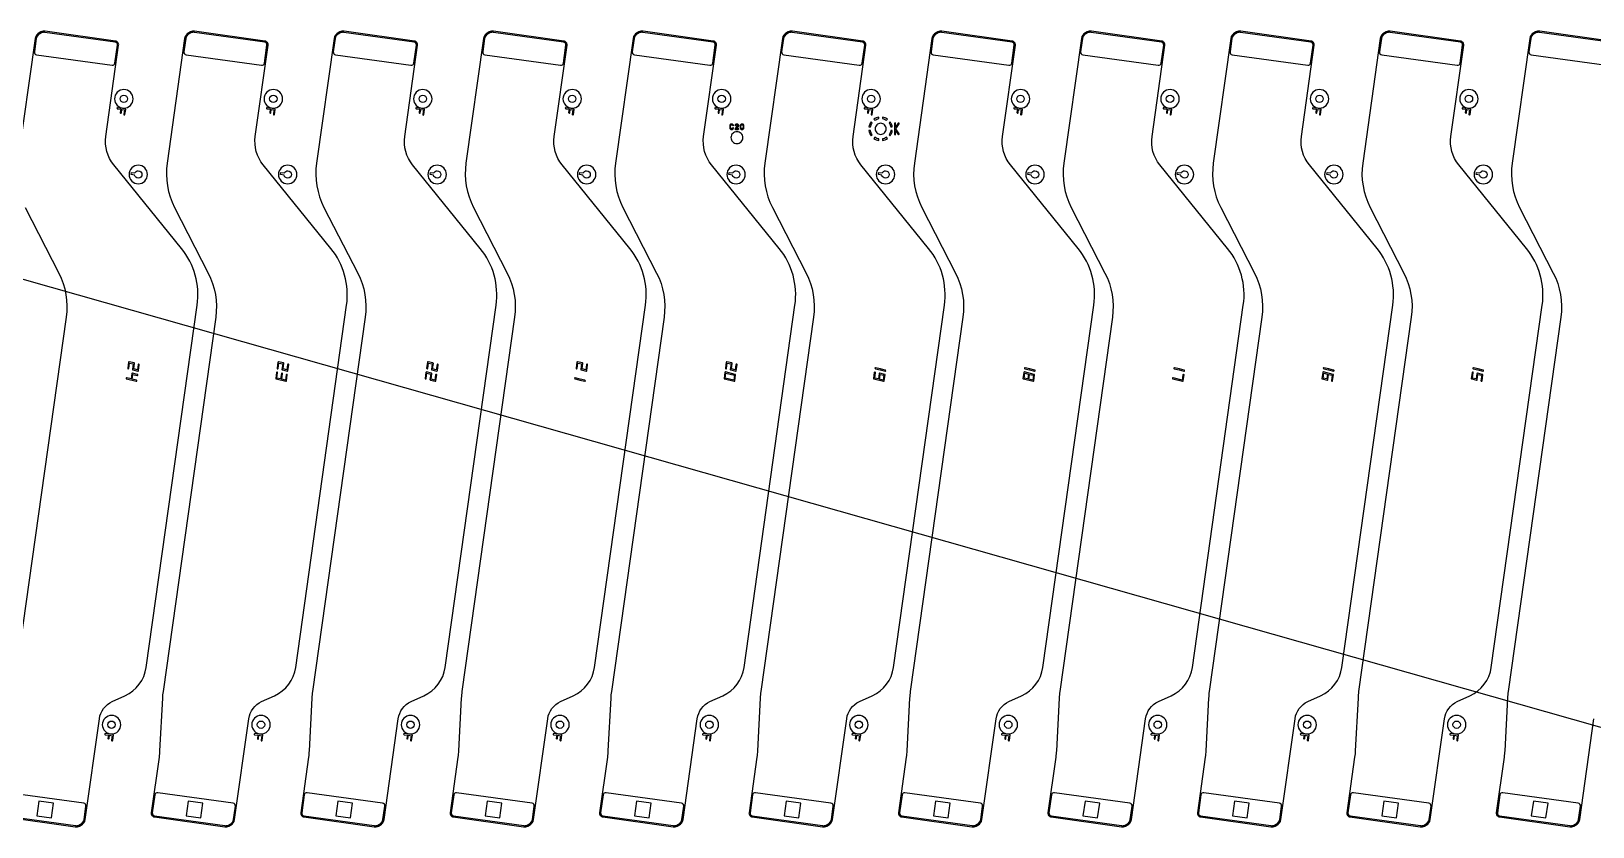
# Model space of a CAD drawing. Header units: millimetres. Extents: x 236 to 1271, y 167 to 899.
# Drawn here: x 859.7 to 1070.7, y 469.5 to 577.1 of the extents above; entities that cross this region are included whole.
import ezdxf

# ---------------------------------------------------------------- set-up
doc = ezdxf.new("R2010")
doc.units = ezdxf.units.MM
doc.header["$LTSCALE"] = 23.1
doc.layers.get('0').update_dxf_attribs({"linetype": 'CONTINUOUS'})
for name, color, linetype in [('bacode-b_layer2', 4, 'CONTINUOUS'), ('susa-b_layer1', 2, 'CONTINUOUS'), ('備註', 1, 'CONTINUOUS')]:
    doc.layers.add(name, color=color, linetype=linetype)

msp = doc.modelspace()

# ---------------------------------------------------------------- linework, layer by layer
for p, q in [((973.34415, 564.71813), (973.20071, 564.86157)), ((974.24496, 565.29837), (974.24496, 565.50122)), ((973.20071, 562.98017), (973.34415, 563.12361))]:
    msp.add_line(p, q)
for points in [[(856.13211, 470.85439), (865.63585, 469.51872, 0.147966), (866.20817, 469.60759), (866.42875, 469.71355, 0.250642), (866.98506, 470.47538), (868.90347, 484.12556, -0.256384), (870.63112, 486.43837), (872.35292, 487.22232, 0.256388), (875.23247, 491.07691), (882.11702, 540.06301, 0.207998), (879.98572, 547.74784), (870.83848, 559.0441, -0.207969), (869.7732, 562.88591), (871.50556, 575.2123, 0.41437), (871.08016, 575.77713), (861.57617, 577.11282, 0.147928), (861.00398, 577.02402), (860.78346, 576.9177, 0.250656), (860.22721, 576.15613), (857.85155, 559.25243, 0.154616)], [(1073.08016, 575.77713), (1063.57617, 577.11282, 0.147928), (1063.00398, 577.02402), (1062.78346, 576.9177, 0.250656), (1062.22721, 576.15613), (1059.85155, 559.25243, 0.154616), (1060.85664, 553.29641), (1065.4157, 544.40906, -0.154617), (1066.42079, 538.45304), (1059.30135, 487.79554, 0.021814), (1059.21781, 486.92761), (1058.84306, 479.77852, -0.02121), (1058.76289, 478.93437), (1057.70667, 471.41896, 0.414221), (1058.13211, 470.85439), (1067.63585, 469.51872, 0.147966), (1068.20817, 469.60759), (1068.42875, 469.71355, 0.250642), (1068.98506, 470.47538), (1070.90347, 484.12556, -0.256384)], [(955.30767, 564.29638), (955.30767, 564.39572, 0.200121), (955.29287, 564.43123), (955.19384, 564.53026, 0.200121), (955.15833, 564.54506), (954.95966, 564.54506, 0.200121), (954.92415, 564.53026), (954.82497, 564.43107, 1), (954.89568, 564.36036), (954.98037, 564.44506), (955.13762, 564.44506), (955.20767, 564.37501), (955.20767, 564.31709), (955.13762, 564.24704), (955.059, 564.24704, 0.251052), (955.01737, 564.22474), (954.81874, 563.9268, 0.599342), (954.86032, 563.84903), (955.25767, 563.84903, 1), (955.25767, 563.94903), (954.95375, 563.94903)], [(954.95375, 563.94903), (955.08576, 564.14704), (955.15833, 564.14704, 0.200121), (955.19384, 564.16184), (955.29287, 564.26087, 0.200121), (955.30767, 564.29638)], [(972.91461, 564.17087), (973.11746, 564.17087, -0.106992), (973.34415, 564.71813)], [(973.34415, 563.12361, -0.106993), (973.11746, 563.67087), (972.91461, 563.67087)], [(973.55426, 565.21512), (973.6977, 565.07169, -0.106991), (974.24496, 565.29837)], [(974.74496, 565.50122), (974.74496, 565.29837, -0.106992), (975.29222, 565.07169), (975.43566, 565.21512)], [(975.78921, 564.86157), (975.64578, 564.71813, -0.106991), (975.87246, 564.17087), (976.07531, 564.17087)], [(976.07531, 563.67087), (975.87246, 563.67087, -0.106992), (975.64578, 563.12361), (975.78921, 562.98017)], [(976.51229, 564.15644), (976.51229, 564.63579, 1), (976.36229, 564.63579), (976.36229, 563.19539, 1), (976.51229, 563.19539), (976.51229, 563.67474)], [(976.99572, 563.23797), (976.5284, 563.91559), (976.99572, 564.59321, 1), (976.87224, 564.67837), (976.51229, 564.15644)], [(976.51229, 563.67474), (976.87224, 563.15281, 1), (976.99572, 563.23797)], [(974.24496, 562.34052), (974.24496, 562.54337, -0.106992), (973.6977, 562.77006), (973.55427, 562.62662)], [(975.43566, 562.62662), (975.29222, 562.77006, -0.106991), (974.74496, 562.54337), (974.74496, 562.34052)], [(858.85664, 553.29641), (863.4157, 544.40906, -0.154617), (864.42079, 538.45304), (857.30135, 487.79554, 0.021814)]]:
    msp.add_lwpolyline(points, format="xyb")
for points in [[(902.31702, 540.06301, 0.207998), (900.18572, 547.74784), (891.03848, 559.0441, -0.207969), (889.9732, 562.88591), (891.70556, 575.2123, 0.41437), (891.28016, 575.77713), (881.77617, 577.11282, 0.147928), (881.20398, 577.02402), (880.98346, 576.9177, 0.250656), (880.42721, 576.15613), (878.05155, 559.25243, 0.154616), (879.05664, 553.29641), (883.6157, 544.40906, -0.154617), (884.62079, 538.45304), (877.50135, 487.79554, 0.021814), (877.41781, 486.92761), (877.04306, 479.77852, -0.02121), (876.96289, 478.93437), (875.90667, 471.41896, 0.414221), (876.33211, 470.85439), (885.83585, 469.51872, 0.147966), (886.40817, 469.60759), (886.62875, 469.71355, 0.250642), (887.18506, 470.47538), (889.10347, 484.12556, -0.256384), (890.83112, 486.43837), (892.55292, 487.22232, 0.256388), (895.43247, 491.07691)], [(922.51702, 540.06301, 0.207998), (920.38572, 547.74784), (911.23848, 559.0441, -0.207969), (910.1732, 562.88591), (911.90556, 575.2123, 0.41437), (911.48016, 575.77713), (901.97617, 577.11282, 0.147928), (901.40398, 577.02402), (901.18346, 576.9177, 0.250656), (900.62721, 576.15613), (898.25155, 559.25243, 0.154616), (899.25664, 553.29641), (903.8157, 544.40906, -0.154617), (904.82079, 538.45304), (897.70135, 487.79554, 0.021814), (897.61781, 486.92761), (897.24306, 479.77852, -0.02121), (897.16289, 478.93437), (896.10667, 471.41896, 0.414221), (896.53211, 470.85439), (906.03585, 469.51872, 0.147966), (906.60817, 469.60759), (906.82875, 469.71355, 0.250642), (907.38506, 470.47538), (909.30347, 484.12556, -0.256384), (911.03112, 486.43837), (912.75292, 487.22232, 0.256388), (915.63247, 491.07691)], [(942.71702, 540.06301, 0.207998), (940.58572, 547.74784), (931.43848, 559.0441, -0.207969), (930.3732, 562.88591), (932.10556, 575.2123, 0.41437), (931.68016, 575.77713), (922.17617, 577.11282, 0.147928), (921.60398, 577.02402), (921.38346, 576.9177, 0.250656), (920.82721, 576.15613), (918.45155, 559.25243, 0.154616), (919.45664, 553.29641), (924.0157, 544.40906, -0.154617), (925.02079, 538.45304), (917.90135, 487.79554, 0.021814), (917.81781, 486.92761), (917.44306, 479.77852, -0.02121), (917.36289, 478.93437), (916.30667, 471.41896, 0.414221), (916.73211, 470.85439), (926.23585, 469.51872, 0.147966), (926.80817, 469.60759), (927.02875, 469.71355, 0.250642), (927.58506, 470.47538), (929.50347, 484.12556, -0.256384), (931.23112, 486.43837), (932.95292, 487.22232, 0.256388), (935.83247, 491.07691)], [(962.91702, 540.06301, 0.207998), (960.78572, 547.74784), (951.63848, 559.0441, -0.207969), (950.5732, 562.88591), (952.30556, 575.2123, 0.41437), (951.88016, 575.77713), (942.37617, 577.11282, 0.147928), (941.80398, 577.02402), (941.58346, 576.9177, 0.250656), (941.02721, 576.15613), (938.65155, 559.25243, 0.154616), (939.65664, 553.29641), (944.2157, 544.40906, -0.154617), (945.22079, 538.45304), (938.10135, 487.79554, 0.021814), (938.01781, 486.92761), (937.64306, 479.77852, -0.02121), (937.56289, 478.93437), (936.50667, 471.41896, 0.414221), (936.93211, 470.85439), (946.43585, 469.51872, 0.147966), (947.00817, 469.60759), (947.22875, 469.71355, 0.250642), (947.78506, 470.47538), (949.70347, 484.12556, -0.256384), (951.43112, 486.43837), (953.15292, 487.22232, 0.256388), (956.03247, 491.07691)], [(983.11702, 540.06301, 0.207998), (980.98572, 547.74784), (971.83848, 559.0441, -0.207969), (970.7732, 562.88591), (972.50556, 575.2123, 0.41437), (972.08016, 575.77713), (962.57617, 577.11282, 0.147928), (962.00398, 577.02402), (961.78346, 576.9177, 0.250656), (961.22721, 576.15613), (958.85155, 559.25243, 0.154616), (959.85664, 553.29641), (964.4157, 544.40906, -0.154617), (965.42079, 538.45304), (958.30135, 487.79554, 0.021814), (958.21781, 486.92761), (957.84306, 479.77852, -0.02121), (957.76289, 478.93437), (956.70667, 471.41896, 0.414221), (957.13211, 470.85439), (966.63585, 469.51872, 0.147966), (967.20817, 469.60759), (967.42875, 469.71355, 0.250642), (967.98506, 470.47538), (969.90347, 484.12556, -0.256384), (971.63112, 486.43837), (973.35292, 487.22232, 0.256388), (976.23247, 491.07691)], [(1003.31702, 540.06301, 0.207998), (1001.18572, 547.74784), (992.03848, 559.0441, -0.207969), (990.9732, 562.88591), (992.70556, 575.2123, 0.41437), (992.28016, 575.77713), (982.77617, 577.11282, 0.147928), (982.20398, 577.02402), (981.98346, 576.9177, 0.250656), (981.42721, 576.15613), (979.05155, 559.25243, 0.154616), (980.05664, 553.29641), (984.6157, 544.40906, -0.154617), (985.62079, 538.45304), (978.50135, 487.79554, 0.021814), (978.41781, 486.92761), (978.04306, 479.77852, -0.02121), (977.96289, 478.93437), (976.90667, 471.41896, 0.414221), (977.33211, 470.85439), (986.83585, 469.51872, 0.147966), (987.40817, 469.60759), (987.62875, 469.71355, 0.250642), (988.18506, 470.47538), (990.10347, 484.12556, -0.256384), (991.83112, 486.43837), (993.55292, 487.22232, 0.256388), (996.43247, 491.07691)], [(1023.51702, 540.06301, 0.207998), (1021.38572, 547.74784), (1012.23848, 559.0441, -0.207969), (1011.1732, 562.88591), (1012.90556, 575.2123, 0.41437), (1012.48016, 575.77713), (1002.97617, 577.11282, 0.147928), (1002.40398, 577.02402), (1002.18346, 576.9177, 0.250656), (1001.62721, 576.15613), (999.25155, 559.25243, 0.154616), (1000.25664, 553.29641), (1004.8157, 544.40906, -0.154617), (1005.82079, 538.45304), (998.70135, 487.79554, 0.021814), (998.61781, 486.92761), (998.24306, 479.77852, -0.02121), (998.16289, 478.93437), (997.10667, 471.41896, 0.414221), (997.53211, 470.85439), (1007.03585, 469.51872, 0.147966), (1007.60817, 469.60759), (1007.82875, 469.71355, 0.250642), (1008.38506, 470.47538), (1010.30347, 484.12556, -0.256384), (1012.03112, 486.43837), (1013.75292, 487.22232, 0.256388), (1016.63247, 491.07691)], [(1043.71702, 540.06301, 0.207998), (1041.58572, 547.74784), (1032.43848, 559.0441, -0.207969), (1031.3732, 562.88591), (1033.10556, 575.2123, 0.41437), (1032.68016, 575.77713), (1023.17617, 577.11282, 0.147928), (1022.60398, 577.02402), (1022.38346, 576.9177, 0.250656), (1021.82721, 576.15613), (1019.45155, 559.25243, 0.154616), (1020.45664, 553.29641), (1025.0157, 544.40906, -0.154617), (1026.02079, 538.45304), (1018.90135, 487.79554, 0.021814), (1018.81781, 486.92761), (1018.44306, 479.77852, -0.02121), (1018.36289, 478.93437), (1017.30667, 471.41896, 0.414221), (1017.73211, 470.85439), (1027.23585, 469.51872, 0.147966), (1027.80817, 469.60759), (1028.02875, 469.71355, 0.250642), (1028.58506, 470.47538), (1030.50347, 484.12556, -0.256384), (1032.23112, 486.43837), (1033.95292, 487.22232, 0.256388), (1036.83247, 491.07691)], [(1063.91702, 540.06301, 0.207998), (1061.78572, 547.74784), (1052.63848, 559.0441, -0.207969), (1051.5732, 562.88591), (1053.30556, 575.2123, 0.41437), (1052.88016, 575.77713), (1043.37617, 577.11282, 0.147928), (1042.80398, 577.02402), (1042.58346, 576.9177, 0.250656), (1042.02721, 576.15613), (1039.65155, 559.25243, 0.154616), (1040.65664, 553.29641), (1045.2157, 544.40906, -0.154617), (1046.22079, 538.45304), (1039.10135, 487.79554, 0.021814), (1039.01781, 486.92761), (1038.64306, 479.77852, -0.02121), (1038.56289, 478.93437), (1037.50667, 471.41896, 0.414221), (1037.93211, 470.85439), (1047.43585, 469.51872, 0.147966), (1048.00817, 469.60759), (1048.22875, 469.71355, 0.250642), (1048.78506, 470.47538), (1050.70347, 484.12556, -0.256384), (1052.43112, 486.43837), (1054.15292, 487.22232, 0.256388), (1057.03247, 491.07691)], [(873.45814, 567.97173, 0.414215), (872.20814, 569.22173, 0.414215), (870.95814, 567.97173, 0.414215), (872.20814, 566.72173, 0.414215)], [(872.70814, 567.97173, -0.414217), (872.20814, 567.47173, -0.414217), (871.70814, 567.97173, -0.414217), (872.20814, 568.47173, -0.414217)], [(893.65814, 567.97173, 0.414215), (892.40814, 569.22173, 0.414215), (891.15814, 567.97173, 0.414215), (892.40814, 566.72173, 0.414215)], [(892.90814, 567.97173, -0.414217), (892.40814, 567.47173, -0.414217), (891.90814, 567.97173, -0.414217), (892.40814, 568.47173, -0.414217)], [(913.85814, 567.97173, 0.414215), (912.60814, 569.22173, 0.414215), (911.35814, 567.97173, 0.414215), (912.60814, 566.72173, 0.414215)], [(913.10814, 567.97173, -0.414217), (912.60814, 567.47173, -0.414217), (912.10814, 567.97173, -0.414217), (912.60814, 568.47173, -0.414217)], [(934.05814, 567.97173, 0.414215), (932.80814, 569.22173, 0.414215), (931.55814, 567.97173, 0.414215), (932.80814, 566.72173, 0.414215)], [(933.30814, 567.97173, -0.414217), (932.80814, 567.47173, -0.414217), (932.30814, 567.97173, -0.414217), (932.80814, 568.47173, -0.414217)], [(954.25814, 567.97173, 0.414215), (953.00814, 569.22173, 0.414215), (951.75814, 567.97173, 0.414215), (953.00814, 566.72173, 0.414215)], [(953.50814, 567.97173, -0.414217), (953.00814, 567.47173, -0.414217), (952.50814, 567.97173, -0.414217), (953.00814, 568.47173, -0.414217)], [(974.45814, 567.97173, 0.414215), (973.20814, 569.22173, 0.414215), (971.95814, 567.97173, 0.414215), (973.20814, 566.72173, 0.414215)], [(973.70814, 567.97173, -0.414217), (973.20814, 567.47173, -0.414217), (972.70814, 567.97173, -0.414217), (973.20814, 568.47173, -0.414217)], [(994.65814, 567.97173, 0.414215), (993.40814, 569.22173, 0.414215), (992.15814, 567.97173, 0.414215), (993.40814, 566.72173, 0.414215)], [(993.90814, 567.97173, -0.414217), (993.40814, 567.47173, -0.414217), (992.90814, 567.97173, -0.414217), (993.40814, 568.47173, -0.414217)], [(1014.85814, 567.97173, 0.414215), (1013.60814, 569.22173, 0.414215), (1012.35814, 567.97173, 0.414215), (1013.60814, 566.72173, 0.414215)], [(1014.10814, 567.97173, -0.414217), (1013.60814, 567.47173, -0.414217), (1013.10814, 567.97173, -0.414217), (1013.60814, 568.47173, -0.414217)], [(1035.05814, 567.97173, 0.414215), (1033.80814, 569.22173, 0.414215), (1032.55814, 567.97173, 0.414215), (1033.80814, 566.72173, 0.414215)], [(1034.30814, 567.97173, -0.414217), (1033.80814, 567.47173, -0.414217), (1033.30814, 567.97173, -0.414217), (1033.80814, 568.47173, -0.414217)], [(1055.25814, 567.97173, 0.414215), (1054.00814, 569.22173, 0.414215), (1052.75814, 567.97173, 0.414215), (1054.00814, 566.72173, 0.414215)], [(1054.50814, 567.97173, -0.414217), (1054.00814, 567.47173, -0.414217), (1053.50814, 567.97173, -0.414217), (1054.00814, 568.47173, -0.414217)], [(872.45852, 566.53979, 0.41424), (872.39469, 566.6245), (871.36179, 566.76966, 1), (871.34092, 566.62112), (871.7831, 566.55898), (871.72095, 566.1168, 1), (871.86949, 566.09593), (871.93164, 566.5381), (872.29955, 566.4864), (872.21321, 565.87207, 1), (872.36175, 565.85119)], [(892.65852, 566.53979, 0.41424), (892.59469, 566.6245), (891.56179, 566.76966, 1), (891.54092, 566.62112), (891.9831, 566.55898), (891.92095, 566.1168, 1), (892.06949, 566.09593), (892.13164, 566.5381), (892.49955, 566.4864), (892.41321, 565.87207, 1), (892.56175, 565.85119)], [(912.85852, 566.53979, 0.41424), (912.79469, 566.6245), (911.76179, 566.76966, 1), (911.74092, 566.62112), (912.1831, 566.55898), (912.12095, 566.1168, 1), (912.26949, 566.09593), (912.33164, 566.5381), (912.69955, 566.4864), (912.61321, 565.87207, 1), (912.76175, 565.85119)], [(933.05852, 566.53979, 0.41424), (932.99469, 566.6245), (931.96179, 566.76966, 1), (931.94092, 566.62112), (932.3831, 566.55898), (932.32095, 566.1168, 1), (932.46949, 566.09593), (932.53164, 566.5381), (932.89955, 566.4864), (932.81321, 565.87207, 1), (932.96175, 565.85119)], [(953.25852, 566.53979, 0.41424), (953.19469, 566.6245), (952.16179, 566.76966, 1), (952.14092, 566.62112), (952.5831, 566.55898), (952.52095, 566.1168, 1), (952.66949, 566.09593), (952.73164, 566.5381), (953.09955, 566.4864), (953.01321, 565.87207, 1), (953.16175, 565.85119)], [(973.45852, 566.53979, 0.41424), (973.39469, 566.6245), (972.36179, 566.76966, 1), (972.34092, 566.62112), (972.7831, 566.55898), (972.72095, 566.1168, 1), (972.86949, 566.09593), (972.93164, 566.5381), (973.29955, 566.4864), (973.21321, 565.87207, 1), (973.36175, 565.85119)], [(993.65852, 566.53979, 0.41424), (993.59469, 566.6245), (992.56179, 566.76966, 1), (992.54092, 566.62112), (992.9831, 566.55898), (992.92095, 566.1168, 1), (993.06949, 566.09593), (993.13164, 566.5381), (993.49955, 566.4864), (993.41321, 565.87207, 1), (993.56175, 565.85119)], [(1013.85852, 566.53979, 0.41424), (1013.79469, 566.6245), (1012.76179, 566.76966, 1), (1012.74092, 566.62112), (1013.1831, 566.55898), (1013.12095, 566.1168, 1), (1013.26949, 566.09593), (1013.33164, 566.5381), (1013.69955, 566.4864), (1013.61321, 565.87207, 1), (1013.76175, 565.85119)], [(1034.05852, 566.53979, 0.41424), (1033.99469, 566.6245), (1032.96179, 566.76966, 1), (1032.94092, 566.62112), (1033.3831, 566.55898), (1033.32095, 566.1168, 1), (1033.46949, 566.09593), (1033.53164, 566.5381), (1033.89955, 566.4864), (1033.81321, 565.87207, 1), (1033.96175, 565.85119)], [(1054.25852, 566.53979, 0.41424), (1054.19469, 566.6245), (1053.16179, 566.76966, 1), (1053.14092, 566.62112), (1053.5831, 566.55898), (1053.52095, 566.1168, 1), (1053.66949, 566.09593), (1053.73164, 566.5381), (1054.09955, 566.4864), (1054.01321, 565.87207, 1), (1054.16175, 565.85119)], [(954.59303, 563.96301, 1), (954.52232, 564.03372), (954.43762, 563.94903), (954.28037, 563.94903), (954.21032, 564.01908), (954.21032, 564.37501), (954.28037, 564.44506), (954.43762, 564.44506), (954.52232, 564.36036, 1), (954.59303, 564.43107), (954.49384, 564.53026, 0.200121), (954.45833, 564.54506), (954.25966, 564.54506, 0.200121), (954.22415, 564.53026), (954.12512, 564.43123, 0.200121), (954.11032, 564.39572), (954.11032, 563.99837, 0.200121), (954.12512, 563.96286), (954.22415, 563.86383, 0.200121), (954.25966, 563.84903), (954.45833, 563.84903, 0.200121), (954.49384, 563.86383)], [(955.86424, 562.73239, 0.414216), (955.06424, 563.53239, 0.414216), (954.26424, 562.73239, 0.414216), (955.06424, 561.93239, 0.414216)], [(956.00767, 563.99837), (956.00767, 564.39572, 0.200121), (955.99287, 564.43123), (955.89384, 564.53026, 0.200121), (955.85833, 564.54506), (955.65966, 564.54506, 0.200121), (955.62415, 564.53026), (955.52512, 564.43123, 0.200121), (955.51032, 564.39572), (955.51032, 563.99837, 0.200121), (955.52512, 563.96286), (955.62415, 563.86383, 0.200121), (955.65966, 563.84903), (955.85833, 563.84903, 0.200121), (955.89384, 563.86383), (955.99287, 563.96286, 0.200121)], [(975.24496, 563.92087, 0.414216), (974.49496, 564.67087, 0.414216), (973.74496, 563.92087, 0.414216), (974.49496, 563.17087, 0.414216)], [(875.40516, 557.73882, 0.414215), (874.15516, 558.98882, 0.414215), (872.90516, 557.73882, 0.414215), (874.15516, 556.48882, 0.414215)], [(874.65516, 557.73882, -0.414217), (874.15516, 557.23882, -0.366656), (873.66196, 557.65666), (873.1924, 557.72265), (873.23415, 558.01973), (873.70371, 557.95374, -0.289315), (874.15516, 558.23882, -0.414217)], [(895.60516, 557.73882, 0.414215), (894.35516, 558.98882, 0.414215), (893.10516, 557.73882, 0.414215), (894.35516, 556.48882, 0.414215)], [(894.85516, 557.73882, -0.414217), (894.35516, 557.23882, -0.366656), (893.86196, 557.65666), (893.3924, 557.72265), (893.43415, 558.01973), (893.90371, 557.95374, -0.289315), (894.35516, 558.23882, -0.414217)], [(915.80516, 557.73882, 0.414215), (914.55516, 558.98882, 0.414215), (913.30516, 557.73882, 0.414215), (914.55516, 556.48882, 0.414215)], [(915.05516, 557.73882, -0.414217), (914.55516, 557.23882, -0.366656), (914.06196, 557.65666), (913.5924, 557.72265), (913.63415, 558.01973), (914.10371, 557.95374, -0.289315), (914.55516, 558.23882, -0.414217)], [(936.00516, 557.73882, 0.414215), (934.75516, 558.98882, 0.414215), (933.50516, 557.73882, 0.414215), (934.75516, 556.48882, 0.414215)], [(935.25516, 557.73882, -0.414217), (934.75516, 557.23882, -0.366656), (934.26196, 557.65666), (933.7924, 557.72265), (933.83415, 558.01973), (934.30371, 557.95374, -0.289315), (934.75516, 558.23882, -0.414217)], [(956.20516, 557.73882, 0.414215), (954.95516, 558.98882, 0.414215), (953.70516, 557.73882, 0.414215), (954.95516, 556.48882, 0.414215)], [(955.45516, 557.73882, -0.414217), (954.95516, 557.23882, -0.366656), (954.46196, 557.65666), (953.9924, 557.72265), (954.03415, 558.01973), (954.50371, 557.95374, -0.289315), (954.95516, 558.23882, -0.414217)], [(976.40516, 557.73882, 0.414215), (975.15516, 558.98882, 0.414215), (973.90516, 557.73882, 0.414215), (975.15516, 556.48882, 0.414215)], [(975.65516, 557.73882, -0.414217), (975.15516, 557.23882, -0.366656), (974.66196, 557.65666), (974.1924, 557.72265), (974.23415, 558.01973), (974.70371, 557.95374, -0.289315), (975.15516, 558.23882, -0.414217)], [(996.60516, 557.73882, 0.414215), (995.35516, 558.98882, 0.414215), (994.10516, 557.73882, 0.414215), (995.35516, 556.48882, 0.414215)], [(995.85516, 557.73882, -0.414217), (995.35516, 557.23882, -0.366656), (994.86196, 557.65666), (994.3924, 557.72265), (994.43415, 558.01973), (994.90371, 557.95374, -0.289315), (995.35516, 558.23882, -0.414217)], [(1016.80516, 557.73882, 0.414215), (1015.55516, 558.98882, 0.414215), (1014.30516, 557.73882, 0.414215), (1015.55516, 556.48882, 0.414215)], [(1016.05516, 557.73882, -0.414217), (1015.55516, 557.23882, -0.366656), (1015.06196, 557.65666), (1014.5924, 557.72265), (1014.63415, 558.01973), (1015.10371, 557.95374, -0.289315), (1015.55516, 558.23882, -0.414217)], [(1037.00516, 557.73882, 0.414215), (1035.75516, 558.98882, 0.414215), (1034.50516, 557.73882, 0.414215), (1035.75516, 556.48882, 0.414215)], [(1036.25516, 557.73882, -0.414217), (1035.75516, 557.23882, -0.366656), (1035.26196, 557.65666), (1034.7924, 557.72265), (1034.83415, 558.01973), (1035.30371, 557.95374, -0.289315), (1035.75516, 558.23882, -0.414217)], [(1057.20516, 557.73882, 0.414215), (1055.95516, 558.98882, 0.414215), (1054.70516, 557.73882, 0.414215), (1055.95516, 556.48882, 0.414215)], [(1056.45516, 557.73882, -0.414217), (1055.95516, 557.23882, -0.366656), (1055.46196, 557.65666), (1054.9924, 557.72265), (1055.03415, 558.01973), (1055.50371, 557.95374, -0.289315), (1055.95516, 558.23882, -0.414217)], [(874.29113, 532.00309, 1), (874.14259, 532.02397), (874.0421, 531.30895), (873.53514, 531.43167), (873.63764, 532.16104, 0.386732), (873.58105, 532.2446), (872.9276, 532.40278, 0.444113), (872.83565, 532.34009), (872.72368, 531.54339, 1), (872.87222, 531.52251), (872.97271, 532.23752), (873.47967, 532.11481), (873.37717, 531.38544, 0.386732), (873.43376, 531.30188), (874.08721, 531.1437, 0.444113), (874.17916, 531.20639)], [(894.49113, 532.00309, 1), (894.34259, 532.02397), (894.2421, 531.30895), (893.73514, 531.43167), (893.83764, 532.16104, 0.386732), (893.78105, 532.2446), (893.1276, 532.40278, 0.444113), (893.03565, 532.34009), (892.92368, 531.54339, 1), (893.07222, 531.52251), (893.17271, 532.23752), (893.67967, 532.11481), (893.57717, 531.38544, 0.386732), (893.63376, 531.30188), (894.28721, 531.1437, 0.444113), (894.37916, 531.20639)], [(914.69113, 532.00309, 1), (914.54259, 532.02397), (914.4421, 531.30895), (913.93514, 531.43167), (914.03764, 532.16104, 0.386732), (913.98105, 532.2446), (913.3276, 532.40278, 0.444113), (913.23565, 532.34009), (913.12368, 531.54339, 1), (913.27222, 531.52251), (913.37271, 532.23752), (913.87967, 532.11481), (913.77717, 531.38544, 0.386732), (913.83376, 531.30188), (914.48721, 531.1437, 0.444113), (914.57916, 531.20639)], [(934.89113, 532.00309, 1), (934.74259, 532.02397), (934.6421, 531.30895), (934.13514, 531.43167), (934.23764, 532.16104, 0.386732), (934.18105, 532.2446), (933.5276, 532.40278, 0.444113), (933.43565, 532.34009), (933.32368, 531.54339, 1), (933.47222, 531.52251), (933.57271, 532.23752), (934.07967, 532.11481), (933.97717, 531.38544, 0.386732), (934.03376, 531.30188), (934.68721, 531.1437, 0.444113), (934.77916, 531.20639)], [(955.09113, 532.00309, 1), (954.94259, 532.02397), (954.8421, 531.30895), (954.33514, 531.43167), (954.43764, 532.16104, 0.386732), (954.38105, 532.2446), (953.7276, 532.40278, 0.444113), (953.63565, 532.34009), (953.52368, 531.54339, 1), (953.67222, 531.52251), (953.77271, 532.23752), (954.27967, 532.11481), (954.17717, 531.38544, 0.386732), (954.23376, 531.30188), (954.88721, 531.1437, 0.444113), (954.97916, 531.20639)], [(874.04106, 530.70996), (873.3876, 530.86814, 0.444113), (873.29566, 530.80545), (873.1952, 530.09067), (872.62215, 530.22938, 1), (872.58686, 530.08359), (873.89377, 529.76724, 1), (873.92906, 529.91303), (873.34169, 530.05521), (873.43272, 530.70288), (874.00577, 530.56417, 1)], [(894.29768, 530.62663, 1), (894.14914, 530.6475), (894.04865, 529.93249), (893.54169, 530.05521), (893.64423, 530.7848, 1), (893.49569, 530.80568), (893.3952, 530.09067), (892.88824, 530.21339), (892.99078, 530.94298, 1), (892.84224, 530.96385), (892.73027, 530.16715, 0.386732), (892.78686, 530.08359), (894.09377, 529.76724, 0.444113), (894.18571, 529.82992)], [(914.49768, 530.62663, 1), (914.34914, 530.6475), (914.24865, 529.93249), (913.74169, 530.05521), (913.8442, 530.78458, 0.386732), (913.7876, 530.86814), (913.13415, 531.02631, 0.444113), (913.0422, 530.96363), (912.93023, 530.16693, 1), (913.07877, 530.14605), (913.17926, 530.86106), (913.68623, 530.73834), (913.58372, 530.00898, 0.386732), (913.64031, 529.92542), (914.29377, 529.76724, 0.444113), (914.38571, 529.82992)], [(934.52906, 529.91303), (933.8756, 530.07121), (933.22215, 530.22938, 1), (933.18686, 530.08359), (933.84031, 529.92542), (934.49377, 529.76724, 1)], [(954.89765, 530.6264, 0.386732), (954.84106, 530.70996), (953.53415, 531.02631, 0.444113), (953.4422, 530.96363), (953.33027, 530.16715, 0.386732), (953.38686, 530.08359), (954.69377, 529.76724, 0.444113), (954.78571, 529.82992)], [(975.09765, 530.6264, 0.386732), (975.04106, 530.70996), (974.3876, 530.86814, 0.444113), (974.29566, 530.80545), (974.1952, 530.09067), (973.68824, 530.21339), (973.79078, 530.94298, 1), (973.64224, 530.96385), (973.53027, 530.16715, 0.386732), (973.58686, 530.08359), (974.89377, 529.76724, 0.444113), (974.98571, 529.82992)], [(975.1225, 531.28949), (974.46905, 531.44767), (973.8156, 531.60585, 1), (973.78031, 531.46006), (974.43376, 531.30188), (975.08721, 531.1437, 1)], [(995.29765, 530.6264, 0.386732), (995.24106, 530.70996), (993.93415, 531.02631, 0.444113), (993.8422, 530.96363), (993.73027, 530.16715, 0.386732), (993.78686, 530.08359), (995.09377, 529.76724, 0.444113), (995.18571, 529.82992)], [(995.3225, 531.28949), (994.66905, 531.44767), (994.0156, 531.60585, 1), (993.98031, 531.46006), (994.63376, 531.30188), (995.28721, 531.1437, 1)], [(1015.49768, 530.62663, 1), (1015.34914, 530.6475), (1015.24865, 529.93249), (1014.02215, 530.22938, 1), (1013.98686, 530.08359), (1015.29377, 529.76724, 0.444113), (1015.38571, 529.82992)], [(1015.5225, 531.28949), (1014.86905, 531.44767), (1014.2156, 531.60585, 1), (1014.18031, 531.46006), (1014.83376, 531.30188), (1015.48721, 531.1437, 1)], [(1035.69765, 530.6264, 0.386732), (1035.64106, 530.70996), (1034.33415, 531.02631, 0.444113), (1034.2422, 530.96363), (1034.13027, 530.16715, 0.386732), (1034.18686, 530.08359), (1034.84031, 529.92542, 0.444113), (1034.93226, 529.9881), (1035.03272, 530.70288), (1035.53968, 530.58017), (1035.43714, 529.85057, 1), (1035.58568, 529.8297)], [(1035.7225, 531.28949), (1035.06905, 531.44767), (1034.4156, 531.60585, 1), (1034.38031, 531.46006), (1035.03376, 531.30188), (1035.68721, 531.1437, 1)], [(1055.89765, 530.6264, 0.386732), (1055.84106, 530.70996), (1055.1876, 530.86814, 0.444113), (1055.09566, 530.80545), (1054.9952, 530.09067), (1054.48824, 530.21339), (1054.59078, 530.94298, 1), (1054.44224, 530.96385), (1054.33027, 530.16715, 0.386732), (1054.38686, 530.08359), (1055.04031, 529.92542, 0.444113), (1055.13226, 529.9881), (1055.23272, 530.70288), (1055.73968, 530.58017), (1055.63714, 529.85057, 1), (1055.78568, 529.8297)], [(1055.9225, 531.28949), (1055.26905, 531.44767), (1054.6156, 531.60585, 1), (1054.58031, 531.46006), (1055.23376, 531.30188), (1055.88721, 531.1437, 1)], [(871.79885, 483.31763, 0.414215), (870.54885, 484.56763, 0.414215), (869.29885, 483.31763, 0.414215), (870.54885, 482.06763, 0.414215)], [(871.04885, 483.31763, -0.414217), (870.54885, 482.81763, -0.414217), (870.04885, 483.31763, -0.414217), (870.54885, 483.81763, -0.414217)], [(891.99885, 483.31763, 0.414215), (890.74885, 484.56763, 0.414215), (889.49885, 483.31763, 0.414215), (890.74885, 482.06763, 0.414215)], [(891.24885, 483.31763, -0.414217), (890.74885, 482.81763, -0.414217), (890.24885, 483.31763, -0.414217), (890.74885, 483.81763, -0.414217)], [(912.19885, 483.31763, 0.414215), (910.94885, 484.56763, 0.414215), (909.69885, 483.31763, 0.414215), (910.94885, 482.06763, 0.414215)], [(911.44885, 483.31763, -0.414217), (910.94885, 482.81763, -0.414217), (910.44885, 483.31763, -0.414217), (910.94885, 483.81763, -0.414217)], [(932.39885, 483.31763, 0.414215), (931.14885, 484.56763, 0.414215), (929.89885, 483.31763, 0.414215), (931.14885, 482.06763, 0.414215)], [(931.64885, 483.31763, -0.414217), (931.14885, 482.81763, -0.414217), (930.64885, 483.31763, -0.414217), (931.14885, 483.81763, -0.414217)], [(952.59885, 483.31763, 0.414215), (951.34885, 484.56763, 0.414215), (950.09885, 483.31763, 0.414215), (951.34885, 482.06763, 0.414215)], [(951.84885, 483.31763, -0.414217), (951.34885, 482.81763, -0.414217), (950.84885, 483.31763, -0.414217), (951.34885, 483.81763, -0.414217)], [(972.79885, 483.31763, 0.414215), (971.54885, 484.56763, 0.414215), (970.29885, 483.31763, 0.414215), (971.54885, 482.06763, 0.414215)], [(972.04885, 483.31763, -0.414217), (971.54885, 482.81763, -0.414217), (971.04885, 483.31763, -0.414217), (971.54885, 483.81763, -0.414217)], [(992.99885, 483.31763, 0.414215), (991.74885, 484.56763, 0.414215), (990.49885, 483.31763, 0.414215), (991.74885, 482.06763, 0.414215)], [(992.24885, 483.31763, -0.414217), (991.74885, 482.81763, -0.414217), (991.24885, 483.31763, -0.414217), (991.74885, 483.81763, -0.414217)], [(1013.19885, 483.31763, 0.414215), (1011.94885, 484.56763, 0.414215), (1010.69885, 483.31763, 0.414215), (1011.94885, 482.06763, 0.414215)], [(1012.44885, 483.31763, -0.414217), (1011.94885, 482.81763, -0.414217), (1011.44885, 483.31763, -0.414217), (1011.94885, 483.81763, -0.414217)], [(1033.39885, 483.31763, 0.414215), (1032.14885, 484.56763, 0.414215), (1030.89885, 483.31763, 0.414215), (1032.14885, 482.06763, 0.414215)], [(1032.64885, 483.31763, -0.414217), (1032.14885, 482.81763, -0.414217), (1031.64885, 483.31763, -0.414217), (1032.14885, 483.81763, -0.414217)], [(1053.59885, 483.31763, 0.414215), (1052.34885, 484.56763, 0.414215), (1051.09885, 483.31763, 0.414215), (1052.34885, 482.06763, 0.414215)], [(1052.84885, 483.31763, -0.414217), (1052.34885, 482.81763, -0.414217), (1051.84885, 483.31763, -0.414217), (1052.34885, 483.81763, -0.414217)], [(870.79924, 481.8857, 0.41424), (870.73541, 481.97041), (869.70251, 482.11557, 1), (869.68163, 481.96703), (870.12381, 481.90489), (870.06167, 481.46271, 1), (870.21021, 481.44183), (870.27235, 481.88401), (870.64026, 481.8323), (870.55392, 481.21798, 1), (870.70246, 481.1971)], [(890.99924, 481.8857, 0.41424), (890.93541, 481.97041), (889.90251, 482.11557, 1), (889.88163, 481.96703), (890.32381, 481.90489), (890.26167, 481.46271, 1), (890.41021, 481.44183), (890.47235, 481.88401), (890.84026, 481.8323), (890.75392, 481.21798, 1), (890.90246, 481.1971)], [(911.19924, 481.8857, 0.41424), (911.13541, 481.97041), (910.10251, 482.11557, 1), (910.08163, 481.96703), (910.52381, 481.90489), (910.46167, 481.46271, 1), (910.61021, 481.44183), (910.67235, 481.88401), (911.04026, 481.8323), (910.95392, 481.21798, 1), (911.10246, 481.1971)], [(931.39924, 481.8857, 0.41424), (931.33541, 481.97041), (930.30251, 482.11557, 1), (930.28163, 481.96703), (930.72381, 481.90489), (930.66167, 481.46271, 1), (930.81021, 481.44183), (930.87235, 481.88401), (931.24026, 481.8323), (931.15392, 481.21798, 1), (931.30246, 481.1971)], [(951.59924, 481.8857, 0.41424), (951.53541, 481.97041), (950.50251, 482.11557, 1), (950.48163, 481.96703), (950.92381, 481.90489), (950.86167, 481.46271, 1), (951.01021, 481.44183), (951.07235, 481.88401), (951.44026, 481.8323), (951.35392, 481.21798, 1), (951.50246, 481.1971)], [(971.79924, 481.8857, 0.41424), (971.73541, 481.97041), (970.70251, 482.11557, 1), (970.68163, 481.96703), (971.12381, 481.90489), (971.06167, 481.46271, 1), (971.21021, 481.44183), (971.27235, 481.88401), (971.64026, 481.8323), (971.55392, 481.21798, 1), (971.70246, 481.1971)], [(991.99924, 481.8857, 0.41424), (991.93541, 481.97041), (990.90251, 482.11557, 1), (990.88163, 481.96703), (991.32381, 481.90489), (991.26167, 481.46271, 1), (991.41021, 481.44183), (991.47235, 481.88401), (991.84026, 481.8323), (991.75392, 481.21798, 1), (991.90246, 481.1971)], [(1012.19924, 481.8857, 0.41424), (1012.13541, 481.97041), (1011.10251, 482.11557, 1), (1011.08163, 481.96703), (1011.52381, 481.90489), (1011.46167, 481.46271, 1), (1011.61021, 481.44183), (1011.67235, 481.88401), (1012.04026, 481.8323), (1011.95392, 481.21798, 1), (1012.10246, 481.1971)], [(1032.39924, 481.8857, 0.41424), (1032.33541, 481.97041), (1031.30251, 482.11557, 1), (1031.28163, 481.96703), (1031.72381, 481.90489), (1031.66167, 481.46271, 1), (1031.81021, 481.44183), (1031.87235, 481.88401), (1032.24026, 481.8323), (1032.15392, 481.21798, 1), (1032.30246, 481.1971)], [(1052.59924, 481.8857, 0.41424), (1052.53541, 481.97041), (1051.50251, 482.11557, 1), (1051.48163, 481.96703), (1051.92381, 481.90489), (1051.86167, 481.46271, 1), (1052.01021, 481.44183), (1052.07235, 481.88401), (1052.44026, 481.8323), (1052.35392, 481.21798, 1), (1052.50246, 481.1971)]]:
    msp.add_lwpolyline(points, format="xyb", close=True)
for points in [[(955.90767, 564.01908), (955.83762, 563.94903), (955.68037, 563.94903), (955.61032, 564.01908), (955.61032, 564.37501), (955.68037, 564.44506), (955.83762, 564.44506), (955.90767, 564.37501)], [(954.73968, 530.58017), (954.64865, 529.93249), (954.0756, 530.07121), (953.48824, 530.21339), (953.57926, 530.86106), (954.15231, 530.72235)], [(974.93968, 530.58017), (974.84865, 529.93249), (974.34169, 530.05521), (974.43272, 530.70288)], [(994.48623, 530.73834), (994.3952, 530.09067), (993.88824, 530.21339), (993.97926, 530.86106)], [(995.13968, 530.58017), (995.04865, 529.93249), (994.54169, 530.05521), (994.63272, 530.70288)], [(1034.88623, 530.73834), (1034.7952, 530.09067), (1034.28824, 530.21339), (1034.37926, 530.86106)]]:
    msp.add_lwpolyline(points, close=True)
for start, end in [(143.989402, 171.010778), (188.989389, 216.010785), (98.989222, 126.010598), (53.989402, 81.010778), (8.989222, 36.010598), (323.989402, 351.010778), (233.989373, 261.01066), (278.989222, 306.010598)]:
    msp.add_arc((974.49496, 563.92087), 1.6, start, end)
at = {"layer": 'bacode-b_layer2', "linetype": 'Continuous'}
for points in [[(862.69943, 472.68733), (860.71889, 472.96568), (860.44055, 470.98514), (862.42108, 470.70679)], [(882.89943, 472.68733), (880.9189, 472.96568), (880.64055, 470.98514), (882.62108, 470.70679)], [(903.09943, 472.68733), (901.1189, 472.96568), (900.84055, 470.98514), (902.82109, 470.70679)], [(923.29943, 472.68733), (921.31889, 472.96568), (921.04055, 470.98514), (923.02109, 470.70679)], [(943.49943, 472.68733), (941.5189, 472.96568), (941.24055, 470.98514), (943.22109, 470.70679)], [(963.69943, 472.68733), (961.7189, 472.96568), (961.44055, 470.98514), (963.42108, 470.70679)], [(983.89943, 472.68733), (981.91889, 472.96568), (981.64055, 470.98514), (983.62108, 470.70679)], [(1004.09943, 472.68733), (1002.1189, 472.96568), (1001.84055, 470.98514), (1003.82109, 470.70679)], [(1024.29943, 472.68733), (1022.3189, 472.96568), (1022.04055, 470.98514), (1024.02108, 470.70679)], [(1044.49943, 472.68733), (1042.5189, 472.96568), (1042.24055, 470.98514), (1044.22109, 470.70679)], [(1064.69943, 472.68733), (1062.7189, 472.96568), (1062.44055, 470.98514), (1064.42109, 470.70679)]]:
    msp.add_lwpolyline(points, close=True, dxfattribs=at)
at = {"layer": 'susa-b_layer1', "linetype": 'Continuous'}
for points in [[(871.35087, 575.23378, 0.414219), (871.05298, 575.6291), (861.54924, 576.96476, 0.148072), (861.06254, 576.88901), (860.84276, 576.78344, 0.25078), (860.36954, 576.13561), (860.11696, 574.33844, 0.414006), (860.41489, 573.94337), (870.6146, 572.5099, 0.414005), (871.00989, 572.80754)], [(891.55087, 575.23378, 0.414219), (891.25298, 575.6291), (881.74924, 576.96476, 0.148072), (881.26254, 576.88901), (881.04276, 576.78344, 0.25078), (880.56954, 576.13561), (880.31696, 574.33844, 0.414006), (880.61489, 573.94337), (890.8146, 572.5099, 0.414005), (891.20988, 572.80754)], [(911.75087, 575.23378, 0.414219), (911.45298, 575.6291), (901.94924, 576.96476, 0.148072), (901.46254, 576.88901), (901.24276, 576.78344, 0.25078), (900.76954, 576.13561), (900.51696, 574.33844, 0.414006), (900.81489, 573.94337), (911.0146, 572.5099, 0.414005), (911.40988, 572.80754)], [(931.95087, 575.23378, 0.414219), (931.65298, 575.6291), (922.14924, 576.96476, 0.148072), (921.66254, 576.88901), (921.44276, 576.78344, 0.25078), (920.96954, 576.13561), (920.71696, 574.33844, 0.414006), (921.01489, 573.94337), (931.2146, 572.5099, 0.414005), (931.60989, 572.80754)], [(952.15087, 575.23378, 0.414219), (951.85298, 575.6291), (942.34924, 576.96476, 0.148072), (941.86254, 576.88901), (941.64276, 576.78344, 0.25078), (941.16953, 576.13561), (940.91696, 574.33844, 0.414006), (941.21489, 573.94337), (951.4146, 572.5099, 0.414005), (951.80989, 572.80754)], [(972.35087, 575.23378, 0.414219), (972.05298, 575.6291), (962.54924, 576.96476, 0.148072), (962.06254, 576.88901), (961.84276, 576.78344, 0.25078), (961.36954, 576.13561), (961.11696, 574.33844, 0.414006), (961.41489, 573.94337), (971.6146, 572.5099, 0.414005), (972.00988, 572.80754)], [(992.55087, 575.23378, 0.414219), (992.25298, 575.6291), (982.74924, 576.96476, 0.148072), (982.26254, 576.88901), (982.04276, 576.78344, 0.25078), (981.56954, 576.13561), (981.31696, 574.33844, 0.414006), (981.61489, 573.94337), (991.8146, 572.5099, 0.414005), (992.20989, 572.80754)], [(1012.75087, 575.23378, 0.414219), (1012.45298, 575.6291), (1002.94924, 576.96476, 0.148072), (1002.46254, 576.88901), (1002.24276, 576.78344, 0.25078), (1001.76953, 576.13561), (1001.51696, 574.33844, 0.414006), (1001.81489, 573.94337), (1012.0146, 572.5099, 0.414005), (1012.40989, 572.80754)], [(1032.95087, 575.23378, 0.414219), (1032.65298, 575.6291), (1023.14924, 576.96476, 0.148072), (1022.66254, 576.88901), (1022.44276, 576.78344, 0.25078), (1021.96954, 576.13561), (1021.71696, 574.33844, 0.414006), (1022.01489, 573.94337), (1032.2146, 572.5099, 0.414005), (1032.60989, 572.80754)], [(1053.15087, 575.23378, 0.414219), (1052.85298, 575.6291), (1043.34924, 576.96476, 0.148072), (1042.86254, 576.88901), (1042.64276, 576.78344, 0.25078), (1042.16954, 576.13561), (1041.91696, 574.33844, 0.414006), (1042.21489, 573.94337), (1052.4146, 572.5099, 0.414005), (1052.80988, 572.80754)], [(1073.35087, 575.23378, 0.414219), (1073.05298, 575.6291), (1063.54924, 576.96476, 0.148072), (1063.06254, 576.88901), (1062.84276, 576.78344, 0.25078), (1062.36954, 576.13561), (1062.11696, 574.33844, 0.414006), (1062.41489, 573.94337), (1072.6146, 572.5099, 0.414005), (1073.00989, 572.80754)], [(867.08377, 472.29443, 0.414006), (866.78584, 472.6895), (856.58613, 474.12297, 0.414005), (856.19085, 473.82533), (855.84986, 471.39909, 0.414216), (856.14776, 471.00377), (865.65149, 469.66811, 0.148075), (866.1382, 469.74386), (866.35797, 469.84943, 0.250782), (866.8312, 470.49726)], [(887.28377, 472.29443, 0.414006), (886.98584, 472.6895), (876.78613, 474.12297, 0.414005), (876.39085, 473.82533), (876.04986, 471.39909, 0.414216), (876.34775, 471.00377), (885.85149, 469.66811, 0.148075), (886.3382, 469.74386), (886.55797, 469.84943, 0.250782), (887.0312, 470.49726)], [(907.48377, 472.29443, 0.414006), (907.18584, 472.6895), (896.98613, 474.12297, 0.414005), (896.59085, 473.82533), (896.24986, 471.39909, 0.414216), (896.54776, 471.00377), (906.05149, 469.66811, 0.148075), (906.5382, 469.74386), (906.75797, 469.84943, 0.250782), (907.2312, 470.49726)], [(927.68377, 472.29443, 0.414006), (927.38584, 472.6895), (917.18613, 474.12297, 0.414005), (916.79085, 473.82533), (916.44986, 471.39909, 0.414216), (916.74776, 471.00377), (926.25149, 469.66811, 0.148075), (926.73819, 469.74386), (926.95797, 469.84943, 0.250782), (927.4312, 470.49726)], [(947.88377, 472.29443, 0.414006), (947.58584, 472.6895), (937.38613, 474.12297, 0.414005), (936.99085, 473.82533), (936.64986, 471.39909, 0.414216), (936.94776, 471.00377), (946.45149, 469.66811, 0.148075), (946.9382, 469.74386), (947.15797, 469.84943, 0.250782), (947.6312, 470.49726)], [(968.08377, 472.29443, 0.414006), (967.78584, 472.6895), (957.58613, 474.12297, 0.414005), (957.19085, 473.82533), (956.84986, 471.39909, 0.414216), (957.14776, 471.00377), (966.65149, 469.66811, 0.148075), (967.13819, 469.74386), (967.35797, 469.84943, 0.250782), (967.8312, 470.49726)], [(988.28377, 472.29443, 0.414006), (987.98584, 472.6895), (977.78613, 474.12297, 0.414005), (977.39085, 473.82533), (977.04986, 471.39909, 0.414216), (977.34775, 471.00377), (986.85149, 469.66811, 0.148075), (987.33819, 469.74386), (987.55797, 469.84943, 0.250782), (988.0312, 470.49726)], [(1008.48377, 472.29443, 0.414006), (1008.18584, 472.6895), (997.98613, 474.12297, 0.414005), (997.59085, 473.82533), (997.24986, 471.39909, 0.414216), (997.54775, 471.00377), (1007.05149, 469.66811, 0.148075), (1007.53819, 469.74386), (1007.75797, 469.84943, 0.250782), (1008.2312, 470.49726)], [(1028.68377, 472.29443, 0.414006), (1028.38584, 472.6895), (1018.18613, 474.12297, 0.414005), (1017.79085, 473.82533), (1017.44986, 471.39909, 0.414216), (1017.74776, 471.00377), (1027.25149, 469.66811, 0.148075), (1027.7382, 469.74386), (1027.95797, 469.84943, 0.250782), (1028.4312, 470.49726)], [(1048.88377, 472.29443, 0.414006), (1048.58584, 472.6895), (1038.38613, 474.12297, 0.414005), (1037.99085, 473.82533), (1037.64986, 471.39909, 0.414216), (1037.94775, 471.00377), (1047.45149, 469.66811, 0.148075), (1047.9382, 469.74386), (1048.15797, 469.84943, 0.250782), (1048.6312, 470.49726)], [(1069.08377, 472.29443, 0.414006), (1068.78584, 472.6895), (1058.58613, 474.12297, 0.414005), (1058.19085, 473.82533), (1057.84986, 471.39909, 0.414216), (1058.14776, 471.00377), (1067.65149, 469.66811, 0.148075), (1068.1382, 469.74386), (1068.35797, 469.84943, 0.250782), (1068.8312, 470.49726)]]:
    msp.add_lwpolyline(points, format="xyb", close=True, dxfattribs=at)
at = {"layer": '備註'}
msp.add_line((1095.68153, 476.1411), (779.77797, 565.9176), dxfattribs=at)

doc.saveas('drawing.dxf')
